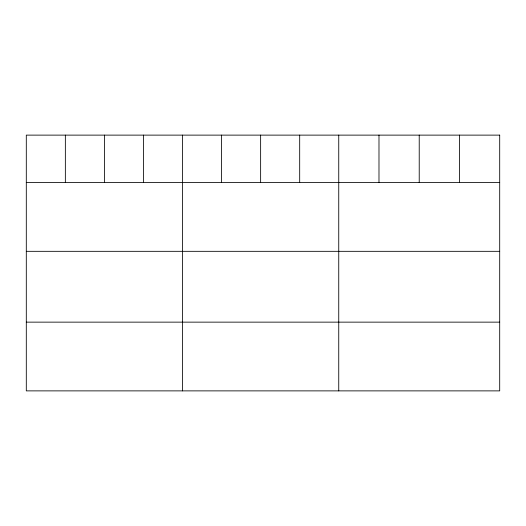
<?xml version="1.0" encoding="UTF-8"?>
<svg xmlns="http://www.w3.org/2000/svg" width="526" height="526" viewBox="0 0 526 526"><rect width="100%" height="100%" fill="white"/><g stroke="black" fill="none" stroke-linecap="round" stroke-linejoin="round"><path stroke-width="0.79" d="M26.3 182.588L499.7 182.588M26.3 251.323L499.7 251.323M26.3 322.142L499.7 322.142M459.461 135.123L459.461 182.588M419.222 135.123L419.222 182.588M378.983 135.123L378.983 182.588M338.744 135.123L338.744 390.877M299.688 135.123L299.688 182.588M260.633 135.123L260.633 182.588M221.577 135.123L221.577 182.588M182.522 135.123L182.522 390.877M143.466 135.123L143.466 182.588M104.411 135.123L104.411 182.588M65.356 135.123L65.356 182.588M499.7 135.123L26.3 135.123L26.3 390.877L499.7 390.877L499.7 135.123"/></g></svg>
